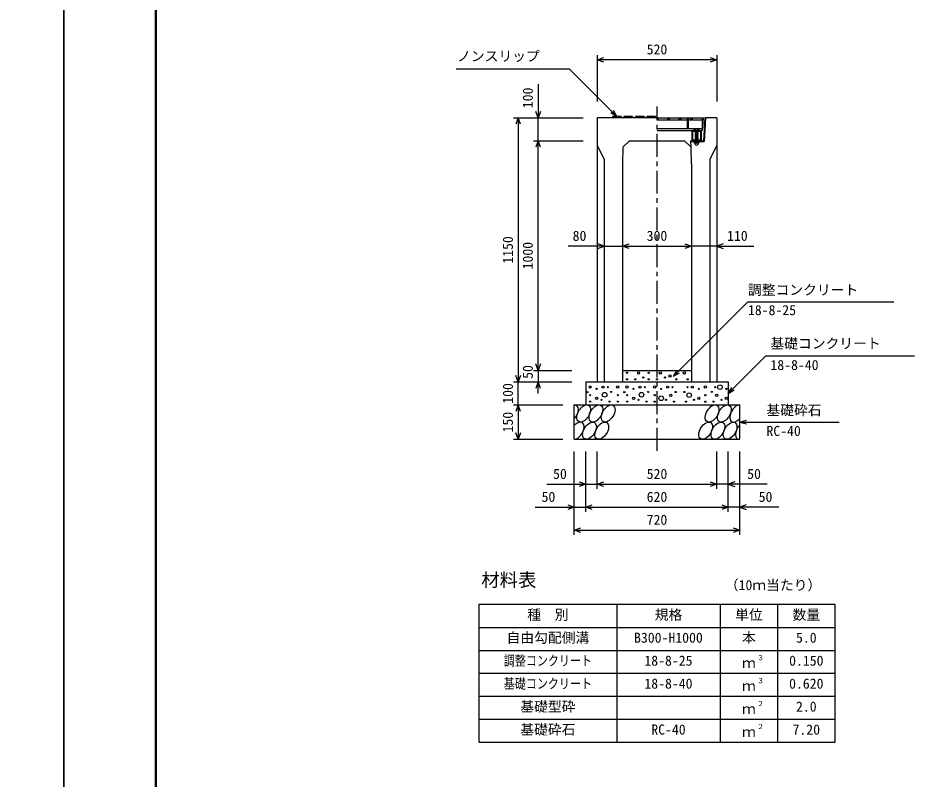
# Model space of a CAD drawing. Units: millimetres, scale not verified. Extents: x -16800 to 16800, y -5940 to 5940.
# Drawn here: x -200 to 3705, y -3198 to 116 of the extents above; entities that cross this region are included whole.
import ezdxf
from ezdxf.enums import TextEntityAlignment as Align

# ---------------------------------------------------------------- set-up
doc = ezdxf.new("R2010")
doc.units = ezdxf.units.MM
doc.header["$LTSCALE"] = 20
doc.linetypes.add('CHAIN1', pattern=[8, 5, -1, 1, -1])
doc.linetypes.add('DOTTED', pattern=[1.75, 0.25, -1.5])
for name, color, linetype, lineweight in [('0-0_Defpoints', 5, 'Continuous', 25), ('0-1_OUTLINE', 3, 'Continuous', 25), ('0-2_TXT', 7, 'Continuous', 25), ('0-4_WAKU', 3, 'Continuous', 25), ('0-6_HATCH', 6, 'Continuous', 25), ('0-7_HYO2', 4, 'Continuous', 25), ('0-8_HYO', 3, 'Continuous', 25), ('0-9_DIM', 7, 'Continuous', 25)]:
    doc.layers.add(name, color=color, linetype=linetype, lineweight=lineweight)
doc.styles.add('ＭＳ ゴシック', font='')
doc.styles.get('ＭＳ ゴシック').set_extended_font_data('MS Gothic')

msp = doc.modelspace()

# ---------------------------------------------------------------- linework, layer by layer
at = {"layer": '0-0_Defpoints'}
for points in [[(-16800, -5940), (0, -5940), (0, 5940), (-16800, 5940)], [(0, -5940), (16800, -5940), (16800, 5940), (0, 5940)]]:
    msp.add_lwpolyline(points, close=True, dxfattribs=at)
at = {"layer": '0-1_OUTLINE'}
for p, q in [((2581.78, -318.79), (2321.78, -318.79)), ((2321.78, -318.79), (2321.78, -1468.79)), ((2841.78, -318.79), (2789.28, -318.79)), ((2841.78, -318.79), (2841.78, -1468.79)), ((2461.78, -418.79), (2433.58, -447)), ((2433.58, -447), (2431.78, -518.79)), ((2731.78, -518.79), (2729.99, -447)), ((2431.78, -518.79), (2431.78, -1468.79)), ((2731.78, -518.79), (2731.78, -1468.79)), ((2431.78, -1418.79), (2731.78, -1418.79)), ((2271.78, -1468.79), (2271.78, -1568.79)), ((2271.78, -1468.79), (2891.78, -1468.79)), ((2321.78, -1468.79), (2431.78, -1468.79)), ((2731.78, -1468.79), (2841.78, -1468.79)), ((2891.78, -1468.79), (2891.78, -1568.79)), ((2221.78, -1718.79), (2221.78, -1568.79)), ((2221.78, -1568.79), (2941.78, -1568.79)), ((2941.78, -1718.79), (2941.78, -1568.79)), ((2221.78, -1718.79), (2941.78, -1718.79))]:
    msp.add_line(p, q, dxfattribs=at)
for points in [[(2461.78, -418.79), (2701.78, -418.79), (2729.99, -447)], [(2321.78, -438.79), (2351.78, -498.79), (2351.78, -1468.79)], [(2841.78, -438.79), (2811.78, -498.79), (2811.78, -1468.79)]]:
    msp.add_lwpolyline(points, dxfattribs=at)
at = {"layer": '0-4_WAKU', "lineweight": 50}
msp.add_lwpolyline([(400, -5540), (16400, -5540), (16400, 5540), (400, 5540)], close=True, dxfattribs=at)
at = {"layer": '0-6_HATCH'}
for p, q in [((2387.78, -312.29), (2386.78, -318.79)), ((2425.78, -312.29), (2387.78, -312.29)), ((2425.78, -312.29), (2426.78, -318.79)), ((2437.78, -312.29), (2436.78, -318.79)), ((2475.78, -312.29), (2437.78, -312.29)), ((2475.78, -312.29), (2476.78, -318.79)), ((2487.78, -312.29), (2486.78, -318.79)), ((2525.78, -312.29), (2487.78, -312.29)), ((2525.78, -312.29), (2526.78, -318.79)), ((2537.78, -312.29), (2536.78, -318.79)), ((2575.78, -312.29), (2537.78, -312.29)), ((2575.78, -312.29), (2576.78, -318.79)), ((2581.78, -318.79), (2784.28, -318.79)), ((2581.78, -326.79), (2712.78, -326.79)), ((2712.78, -318.79), (2712.78, -365.79)), ((2717.28, -318.79), (2717.28, -365.79)), ((2717.28, -326.79), (2778.28, -326.79)), ((2778.28, -318.79), (2778.28, -373.79)), ((2789.28, -318.79), (2784.28, -418.79)), ((2792.49, -318.79), (2787.33, -421.99)), ((2581.78, -365.79), (2778.28, -365.79)), ((2581.78, -373.79), (2778.28, -373.79)), ((2745.78, -366.29), (2743.78, -367.79)), ((2743.78, -373.79), (2743.78, -367.79)), ((2764.78, -373.79), (2743.78, -373.79)), ((2744.11, -367.52), (2745.78, -366.29)), ((2762.78, -366.29), (2745.78, -366.29)), ((2747.78, -373.79), (2760.78, -373.79)), ((2747.78, -374.79), (2748.78, -373.79)), ((2748.78, -375.79), (2747.78, -374.79)), ((2747.78, -376.79), (2748.78, -375.79)), ((2748.78, -377.79), (2747.78, -376.79)), ((2747.78, -378.79), (2748.78, -377.79)), ((2760.78, -377.79), (2747.78, -378.79)), ((2748.78, -379.79), (2747.78, -378.79)), ((2747.78, -380.79), (2748.78, -379.79)), ((2760.78, -379.79), (2747.78, -380.79)), ((2748.78, -381.79), (2747.78, -380.79)), ((2747.78, -382.79), (2748.78, -381.79)), ((2760.78, -381.79), (2747.78, -382.79)), ((2748.78, -383.79), (2747.78, -382.79)), ((2747.78, -384.79), (2748.78, -383.79)), ((2760.78, -383.79), (2747.78, -384.79)), ((2748.78, -385.79), (2747.78, -384.79)), ((2760.78, -385.79), (2747.78, -386.79)), ((2747.78, -386.79), (2748.78, -385.79)), ((2760.78, -387.79), (2747.78, -388.79)), ((2748.78, -389.79), (2747.78, -388.79)), ((2760.78, -389.79), (2747.78, -390.79)), ((2747.78, -390.79), (2748.78, -389.79)), ((2748.78, -373.79), (2748.78, -367.79)), ((2759.78, -373.79), (2759.78, -367.79)), ((2759.78, -374.79), (2760.78, -373.79)), ((2760.78, -375.79), (2759.78, -374.79)), ((2759.78, -378.79), (2760.78, -377.79)), ((2760.78, -379.79), (2759.78, -378.79)), ((2759.78, -380.79), (2760.78, -379.79)), ((2760.78, -381.79), (2759.78, -380.79)), ((2759.78, -382.79), (2760.78, -381.79)), ((2760.78, -383.79), (2759.78, -382.79)), ((2759.78, -386.79), (2760.78, -385.79)), ((2760.78, -387.79), (2759.78, -386.79)), ((2759.78, -388.79), (2760.78, -387.79)), ((2760.78, -389.79), (2759.78, -388.79)), ((2759.78, -390.79), (2760.78, -389.79)), ((2764.46, -367.52), (2762.78, -366.29)), ((2764.78, -373.79), (2764.78, -367.79)), ((2729.99, -447), (2729.28, -418.79)), ((2729.28, -418.79), (2784.28, -418.79)), ((2729.36, -421.99), (2787.33, -421.99)), ((2744.94, -421.99), (2744.08, -422.64)), ((2744.08, -422.64), (2744.08, -427.82)), ((2745.77, -428.79), (2744.08, -427.82)), ((2763.62, -421.99), (2744.94, -421.99)), ((2745.77, -429.12), (2745.77, -428.79)), ((2762.8, -428.79), (2745.77, -428.79)), ((2762.8, -429.12), (2745.77, -429.12)), ((2748.78, -391.79), (2747.78, -390.79)), ((2760.78, -391.79), (2747.78, -392.79)), ((2747.78, -392.79), (2748.78, -391.79)), ((2748.78, -393.79), (2747.78, -392.79)), ((2760.78, -393.79), (2747.78, -394.79)), ((2747.78, -394.79), (2748.78, -393.79)), ((2748.78, -395.79), (2747.78, -394.79)), ((2760.78, -395.79), (2747.78, -396.79)), ((2747.78, -396.79), (2748.78, -395.79)), ((2748.78, -397.79), (2747.78, -396.79)), ((2760.78, -397.79), (2747.78, -398.79)), ((2747.78, -398.79), (2748.78, -397.79)), ((2748.78, -399.79), (2747.78, -398.79)), ((2760.78, -399.79), (2747.78, -400.79)), ((2747.78, -400.79), (2748.78, -399.79)), ((2748.78, -401.79), (2747.78, -400.79)), ((2760.78, -401.79), (2747.78, -402.79)), ((2747.78, -402.79), (2748.78, -401.79)), ((2748.78, -403.79), (2747.78, -402.79)), ((2760.78, -403.79), (2747.78, -404.79)), ((2747.78, -404.79), (2748.78, -403.79)), ((2748.78, -405.79), (2747.78, -404.79)), ((2760.78, -405.79), (2747.78, -406.79)), ((2747.78, -406.79), (2748.78, -405.79)), ((2748.78, -407.79), (2747.78, -406.79)), ((2760.78, -407.79), (2747.78, -408.79)), ((2747.78, -408.79), (2748.78, -407.79)), ((2748.78, -409.79), (2747.78, -408.79)), ((2760.78, -409.79), (2747.78, -410.79)), ((2747.78, -410.79), (2748.78, -409.79)), ((2748.78, -411.79), (2747.78, -410.79)), ((2760.78, -411.79), (2747.78, -412.79)), ((2747.78, -412.79), (2748.78, -411.79)), ((2748.78, -413.79), (2747.78, -412.79)), ((2760.78, -413.79), (2747.78, -414.79)), ((2747.78, -414.79), (2748.78, -413.79)), ((2748.78, -415.79), (2747.78, -414.79)), ((2747.79, -416.79), (2748.79, -415.79)), ((2748.79, -417.79), (2747.79, -416.79)), ((2747.79, -418.79), (2748.79, -417.79)), ((2748.79, -419.79), (2747.79, -418.79)), ((2747.79, -420.79), (2748.79, -419.79)), ((2748.79, -421.79), (2747.79, -420.79)), ((2748.6, -421.99), (2748.79, -421.8)), ((2748.6, -421.99), (2760.6, -421.99)), ((2749.18, -422.64), (2749.18, -427.82)), ((2759.39, -422.64), (2759.39, -427.82)), ((2759.78, -390.79), (2760.78, -391.79)), ((2759.78, -392.79), (2760.78, -391.79)), ((2759.78, -392.79), (2760.78, -393.79)), ((2759.78, -394.79), (2760.78, -393.79)), ((2759.78, -394.79), (2760.78, -395.79)), ((2759.78, -396.79), (2760.78, -395.79)), ((2759.78, -396.79), (2760.78, -397.79)), ((2759.78, -398.79), (2760.78, -397.79)), ((2759.78, -398.79), (2760.78, -399.79)), ((2759.78, -400.79), (2760.78, -399.79)), ((2759.78, -400.79), (2760.78, -401.79)), ((2759.78, -402.79), (2760.78, -401.79)), ((2759.78, -402.79), (2760.78, -403.79)), ((2759.78, -404.79), (2760.78, -403.79)), ((2759.78, -404.79), (2760.78, -405.79)), ((2759.78, -406.79), (2760.78, -405.79)), ((2759.78, -406.79), (2760.78, -407.79)), ((2759.78, -408.79), (2760.78, -407.79)), ((2759.78, -408.79), (2760.78, -409.79)), ((2759.78, -410.79), (2760.78, -409.79)), ((2759.78, -410.79), (2760.78, -411.79)), ((2759.78, -412.79), (2760.78, -411.79)), ((2759.78, -412.79), (2760.79, -413.79)), ((2759.78, -414.79), (2760.78, -413.79)), ((2759.78, -414.79), (2760.79, -415.79)), ((2759.79, -416.79), (2760.79, -415.79)), ((2759.79, -416.79), (2760.79, -417.79)), ((2759.79, -418.79), (2760.79, -417.79)), ((2759.79, -418.79), (2760.79, -419.79)), ((2759.79, -420.79), (2760.79, -419.79)), ((2759.79, -420.79), (2760.79, -421.8)), ((2760.6, -421.99), (2760.79, -421.8)), ((2762.8, -428.79), (2764.49, -427.82)), ((2762.8, -429.12), (2762.8, -428.79)), ((2763.62, -421.99), (2764.49, -422.64)), ((2764.49, -422.64), (2764.49, -427.82))]:
    msp.add_line(p, q, dxfattribs=at)
at = {"layer": '0-6_HATCH', "linetype": 'DOTTED'}
for p, q in [((2760.78, -373.79), (2747.78, -374.79)), ((2760.78, -375.79), (2747.78, -376.79)), ((2760.79, -415.79), (2747.79, -416.79)), ((2760.79, -417.79), (2747.79, -418.79)), ((2760.79, -419.79), (2747.79, -420.79))]:
    msp.add_line(p, q, dxfattribs=at)
at = {"layer": '0-6_HATCH'}
for points in [[(2584.78, -318.79), (2584.78, -324.79), (2581.78, -324.79)], [(2634.78, -318.79), (2634.78, -324.79), (2628.78, -324.79), (2628.78, -318.79)], [(2684.78, -318.79), (2684.78, -324.79), (2678.78, -324.79), (2678.78, -318.79)], [(2734.78, -318.79), (2734.78, -324.79), (2728.78, -324.79), (2728.78, -318.79)], [(2778.28, -362.79), (2781.28, -362.79), (2784.28, -318.79)], [(2747.78, -388.79), (2748.78, -387.79), (2747.78, -386.79)], [(2760.78, -377.79), (2759.78, -376.79), (2760.78, -375.79)], [(2760.78, -385.79), (2759.78, -384.79), (2760.78, -383.79)]]:
    msp.add_lwpolyline(points, dxfattribs=at)
for points in [[(2774.28, -373.79), (2774.28, -418.79), (2734.28, -418.79), (2734.28, -373.79)], [(2771.08, -376.99), (2771.08, -415.59), (2737.48, -415.59), (2737.48, -376.99)]]:
    msp.add_lwpolyline(points, close=True, dxfattribs=at)
for centre, radius in [((2451.28, -1429.48), 2.5), ((2501.19, -1429.48), 5), ((2545.75, -1429.48), 2.5), ((2595.66, -1429.48), 5), ((2637.71, -1442.61), 5), ((2665.75, -1429.48), 2.5), ((2700.92, -1429.76), 5), ((2451.28, -1457.49), 2.5), ((2487.17, -1457.49), 2.5), ((2522.21, -1449.61), 2.5), ((2545.75, -1457.49), 2.5), ((2581.64, -1457.49), 2.5), ((2616.69, -1449.61), 2.5), ((2665.75, -1457.49), 2.5), ((2714.94, -1457.78), 2.5), ((2855.74, -1491.61), 10), ((2278.43, -1513.53), 2.5), ((2290.85, -1490.74), 5), ((2318.89, -1498.62), 2.5), ((2346.92, -1491.61), 5), ((2353.46, -1524.63), 10), ((2367.95, -1491.61), 2.5), ((2381.97, -1512.62), 2.5), ((2410.85, -1490.74), 5), ((2439.33, -1513.53), 2.5), ((2451.75, -1490.74), 5), ((2479.79, -1498.62), 2.5), ((2507.82, -1491.61), 5), ((2514.36, -1524.63), 10), ((2528.86, -1491.61), 2.5), ((2542.87, -1512.62), 2.5), ((2571.75, -1490.74), 5), ((2599.79, -1498.62), 2.5), ((2627.82, -1491.61), 5), ((2641.84, -1526.63), 5), ((2648.86, -1491.61), 2.5), ((2662.87, -1512.62), 2.5), ((2700.69, -1512.62), 2.5), ((2721.72, -1526.63), 10), ((2714.71, -1491.61), 2.5), ((2735.74, -1491.61), 5), ((2763.78, -1498.62), 2.5), ((2791.82, -1490.74), 5), ((2820.69, -1512.62), 2.5), ((2834.71, -1491.61), 2.5), ((2841.72, -1526.63), 5), ((2883.78, -1498.62), 2.5), ((2290.85, -1526.63), 2.5), ((2290.85, -1554.64), 2.5), ((2318.89, -1539.76), 5), ((2339.91, -1546.77), 2.5), ((2374.96, -1554.64), 2.5), ((2410.85, -1526.63), 2.5), ((2410.85, -1554.64), 2.5), ((2451.75, -1526.63), 2.5), ((2451.75, -1554.64), 2.5), ((2479.79, -1539.76), 5), ((2500.82, -1546.77), 2.5), ((2535.86, -1554.64), 2.5), ((2571.75, -1526.63), 2.5), ((2571.75, -1554.64), 2.5), ((2599.79, -1539.76), 10), ((2620.82, -1546.77), 2.5), ((2655.86, -1554.64), 2.5), ((2707.7, -1554.64), 2.5), ((2742.75, -1546.77), 2.5), ((2763.78, -1539.76), 5), ((2791.82, -1526.63), 2.5), ((2791.82, -1554.64), 2.5), ((2827.7, -1554.64), 2.5), ((2862.75, -1546.77), 2.5), ((2883.78, -1539.76), 5)]:
    msp.add_circle(centre, radius, dxfattribs=at)
for centre, radius, start, end in [((2746.28, -370.42), 3.62, 46.39563, 133.60437), ((2754.28, -382.42), 15.62, 69.39075, 110.60925), ((2762.28, -370.42), 3.62, 46.39563, 133.60437), ((2746.63, -427.34), 5.35, 61.49832, 118.50684), ((2746.63, -423.12), 5.35, 241.49843, 298.50089), ((2754.28, -429.12), 8.19, 180, 359.99995), ((2754.28, -442.41), 20.42, 75.52621, 104.47362), ((2754.28, -408.05), 20.42, 255.52638, 284.47374), ((2761.94, -427.34), 5.35, 61.49231, 118.50169), ((2761.94, -423.12), 5.35, 241.49989, 298.5)]:
    msp.add_arc(centre, radius, start, end, dxfattribs=at)
for centre, start_param, end_param in [((2209.42, -1606.3), 4.385593, 6.6745444), ((2927.92, -1606.3), 0.3357715, 4.4411806), ((2234.74, -1681.29), 3.5111464, 7.548991), ((2953.25, -1681.29), 1.2110787, 3.5658734)]:
    msp.add_ellipse(centre, major_axis=(21.81, 35.31), ratio=0.5792, start_param=start_param, end_param=end_param, dxfattribs=at)
for centre in [(2262.63, -1606.3), (2315.84, -1606.3), (2369.05, -1606.3), (2821.51, -1606.3), (2874.72, -1606.3), (2287.95, -1681.29), (2341.16, -1681.29), (2793.62, -1681.29), (2846.83, -1681.29), (2900.04, -1681.29)]:
    msp.add_ellipse(centre, major_axis=(21.81, 35.31), ratio=0.5792, dxfattribs=at)
at = {"layer": '0-7_HYO2'}
for p, q in [((1806.78, -2637.75), (3356.78, -2637.75)), ((1806.78, -2737.75), (3356.78, -2737.75)), ((1806.78, -2837.75), (3356.78, -2837.75)), ((1806.78, -2937.75), (3356.78, -2937.75))]:
    msp.add_line(p, q, dxfattribs=at)
at = {"layer": '0-8_HYO'}
for p, q in [((2406.78, -2437.75), (2406.78, -3037.75)), ((2856.78, -2437.75), (2856.78, -3037.75)), ((3106.78, -2437.75), (3106.78, -3037.75)), ((1806.78, -2537.75), (3356.78, -2537.75))]:
    msp.add_line(p, q, dxfattribs=at)
msp.add_lwpolyline([(1806.78, -3037.75), (3356.78, -3037.75), (3356.78, -2437.75), (1806.78, -2437.75)], close=True, dxfattribs=at)
at = {"layer": '0-9_DIM'}
for p, q in [((2321.78, -45.58), (2321.78, -247.32)), ((2841.78, -65.58), (2321.78, -65.58)), ((2841.78, -45.58), (2841.78, -247.32)), ((1707.68, -105.25), (2199.75, -105.25)), ((2406.78, -312.29), (2199.75, -105.25)), ((2064.25, -171.63), (2064.25, -318.79)), ((2406.78, -312.29), (2380.8, -297.29)), ((2406.78, -312.29), (2391.78, -286.31)), ((1957.58, -318.79), (2260.91, -318.79)), ((1977.58, -318.79), (1977.58, -1468.79)), ((2064.25, -418.79), (2064.25, -318.79)), ((2044.25, -418.79), (2260.91, -418.79)), ((2064.25, -1418.79), (2064.25, -418.79)), ((2351.78, -877.55), (2195.6, -877.55)), ((2351.78, -877.55), (2431.78, -877.55)), ((2431.78, -877.55), (2731.78, -877.55)), ((2841.78, -877.55), (2731.78, -877.55)), ((2841.78, -877.55), (3002.55, -877.55)), ((2653.1, -1443.79), (2977.57, -1119.33)), ((2977.57, -1119.33), (3611.92, -1119.33)), ((3055.44, -1355.14), (2891.78, -1518.79)), ((3055.44, -1355.14), (3702.31, -1355.14)), ((2044.25, -1418.79), (2210.91, -1418.79)), ((2064.25, -1418.79), (2064.25, -1468.79)), ((2653.1, -1443.79), (2668.1, -1417.81)), ((2653.1, -1443.79), (2679.08, -1428.79)), ((1957.58, -1468.79), (2210.91, -1468.79)), ((1977.58, -1568.79), (1977.58, -1468.79)), ((2064.25, -1518.79), (2064.25, -1468.79)), ((2891.78, -1518.79), (2906.78, -1492.81)), ((2891.78, -1518.79), (2917.76, -1503.79)), ((1957.58, -1568.79), (2171.78, -1568.79)), ((1977.58, -1568.79), (1977.58, -1718.79)), ((2941.78, -1643.79), (2970.76, -1636.03)), ((2941.78, -1643.79), (3375.1, -1643.79)), ((2941.78, -1643.79), (2970.76, -1651.56)), ((1957.58, -1718.79), (2171.78, -1718.79)), ((2221.78, -2134.3), (2221.78, -1771.96)), ((2271.78, -2034.3), (2271.78, -1771.96)), ((2321.78, -1934.3), (2321.78, -1771.96)), ((2841.78, -1934.3), (2841.78, -1771.96)), ((2891.78, -2034.3), (2891.78, -1771.96)), ((2941.78, -2134.3), (2941.78, -1771.96)), ((2101.78, -1914.3), (2321.78, -1914.3)), ((2321.78, -1914.3), (2841.78, -1914.3)), ((3061.78, -1914.3), (2841.78, -1914.3)), ((2051.78, -2014.3), (2271.78, -2014.3)), ((2271.78, -2014.3), (2891.78, -2014.3)), ((3111.78, -2014.3), (2891.78, -2014.3)), ((2221.78, -2114.3), (2941.78, -2114.3))]:
    msp.add_line(p, q, dxfattribs=at)
at = {"layer": '0-9_DIM', "linetype": 'CHAIN1'}
msp.add_line((2581.78, -1768.79), (2581.78, -268.79), dxfattribs=at)
at = {"layer": '0-9_DIM'}
for points in [[(2350.01, -75.84), (2321.82, -65.58), (2350.01, -55.32)], [(2813.63, -55.32), (2841.82, -65.58), (2813.63, -75.84)], [(2074.51, -290.6), (2064.25, -318.79), (2053.99, -290.6)], [(1987.84, -346.98), (1977.58, -318.79), (1967.32, -346.98)], [(2074.51, -446.98), (2064.25, -418.79), (2053.99, -446.98)], [(2323.59, -887.82), (2351.78, -877.55), (2323.59, -867.29)], [(2459.97, -887.82), (2431.78, -877.55), (2459.97, -867.29)], [(2703.59, -867.29), (2731.78, -877.55), (2703.59, -887.82)], [(2869.97, -867.29), (2841.78, -877.55), (2869.97, -887.82)], [(2074.51, -1390.6), (2064.25, -1418.79), (2053.99, -1390.6)], [(1987.84, -1440.6), (1977.58, -1468.79), (1967.32, -1440.6)], [(2074.51, -1496.98), (2064.25, -1468.79), (2053.99, -1496.98)], [(1987.84, -1596.98), (1977.58, -1568.79), (1967.32, -1596.98)], [(1987.84, -1690.6), (1977.58, -1718.79), (1967.32, -1690.6)], [(2243.59, -1904.04), (2271.78, -1914.3), (2243.59, -1924.57)], [(2349.97, -1924.57), (2321.78, -1914.3), (2349.97, -1904.04)], [(2813.59, -1904.04), (2841.78, -1914.3), (2813.59, -1924.57)], [(2919.97, -1904.04), (2891.78, -1914.3), (2919.97, -1924.57)], [(2193.59, -2004.04), (2221.78, -2014.3), (2193.59, -2024.57)], [(2299.97, -2024.57), (2271.78, -2014.3), (2299.97, -2004.04)], [(2863.59, -2004.04), (2891.78, -2014.3), (2863.59, -2024.57)], [(2969.97, -2004.04), (2941.78, -2014.3), (2969.97, -2024.57)], [(2249.97, -2124.57), (2221.78, -2114.3), (2249.97, -2104.04)], [(2913.59, -2104.04), (2941.78, -2114.3), (2913.59, -2124.57)]]:
    msp.add_lwpolyline(points, dxfattribs=at)

# ---------------------------------------------------------------- texts
at = {"layer": '0-2_TXT', "style": 'ＭＳ ゴシック'}
for s, height, p in [('材料表', 58.65, (1816.78, -2377.75)), ('（10ｍ当たり）', 43.99, (2876.78, -2388.75)), ('種\u3000別', 43.99, (2016.78, -2517.75)), ('規格', 43.99, (2571.78, -2517.75)), ('単位', 43.99, (2921.78, -2517.75)), ('数量', 43.99, (3171.78, -2517.75)), ('自由勾配側溝', 43.99, (1926.78, -2617.75)), ('B300-H1000', 43.99, (2481.78, -2617.75)), ('本', 43.99, (2951.78, -2617.75)), ('5.0', 43.99, (3186.78, -2617.75)), ('18-8-25', 43.99, (2526.78, -2717.75)), ('ｍ', 43.99, (2951.78, -2727.75)), ('３', 21.99, (3017.33, -2687.38)), ('0.150', 43.99, (3156.78, -2717.75)), ('18-8-40', 43.99, (2526.78, -2817.75)), ('３', 21.99, (3017.33, -2787.38)), ('0.620', 43.99, (3156.78, -2817.75)), ('ｍ', 43.99, (2951.78, -2827.75)), ('基礎型砕', 43.99, (1986.78, -2917.75)), ('ｍ', 43.99, (2951.78, -2927.75)), ('２', 21.99, (3017.33, -2887.38)), ('2.0', 43.99, (3186.78, -2917.75)), ('基礎砕石', 43.99, (1986.78, -3017.75)), ('RC-40', 43.99, (2556.78, -3017.75)), ('２', 21.99, (3017.33, -2987.38)), ('7.20', 43.99, (3171.78, -3017.75)), ('ｍ', 43.99, (2951.78, -3027.75))]:
    msp.add_text(s, height=height, dxfattribs=at).set_placement(p, align=Align.BOTTOM_LEFT)
at = {"layer": '0-2_TXT', "style": 'ＭＳ ゴシック', "width": 0.8}
for s, p in [('調整コンクリート', (1914.78, -2717.75)), ('基礎コンクリート', (1914.78, -2817.75))]:
    msp.add_text(s, height=43.99, dxfattribs=at).set_placement(p, align=Align.BOTTOM_LEFT)
at = {"layer": '0-9_DIM', "style": 'ＭＳ ゴシック'}
for s, p in [('520', (2536.78, -55.58)), ('ノンスリップ', (1711.53, -85.07)), ('80', (2214.63, -867.55)), ('300', (2536.71, -867.55)), ('110', (2886.7, -867.55)), ('調整コンクリート', (2977.57, -1102.9)), ('18-8-25', (2977.57, -1191.18)), ('基礎コンクリート', (3075.44, -1336.4)), ('18-8-40', (3075.44, -1430.22)), ('基礎砕石', (3058.1, -1626.62)), ('RC-40', (3058.1, -1717.31)), ('50', (2129.34, -1904.31)), ('520', (2536.78, -1904.31)), ('50', (2974.22, -1904.31)), ('50', (2079.34, -2004.31)), ('620', (2536.78, -2004.31)), ('50', (3024.22, -2004.31)), ('720', (2536.78, -2104.31))]:
    msp.add_text(s, height=43.99, dxfattribs=at).set_placement(p, align=Align.BOTTOM_LEFT)
for s, p in [('100', (2054.25, -276.7)), ('1150', (1967.58, -953.79)), ('1000', (2054.25, -978.79)), ('50', (2054.25, -1455.46)), ('100', (1967.58, -1563.79)), ('150', (1967.58, -1688.79))]:
    msp.add_text(s, height=43.99, rotation=90, dxfattribs=at).set_placement(p, align=Align.BOTTOM_LEFT)

doc.saveas('drawing.dxf')
